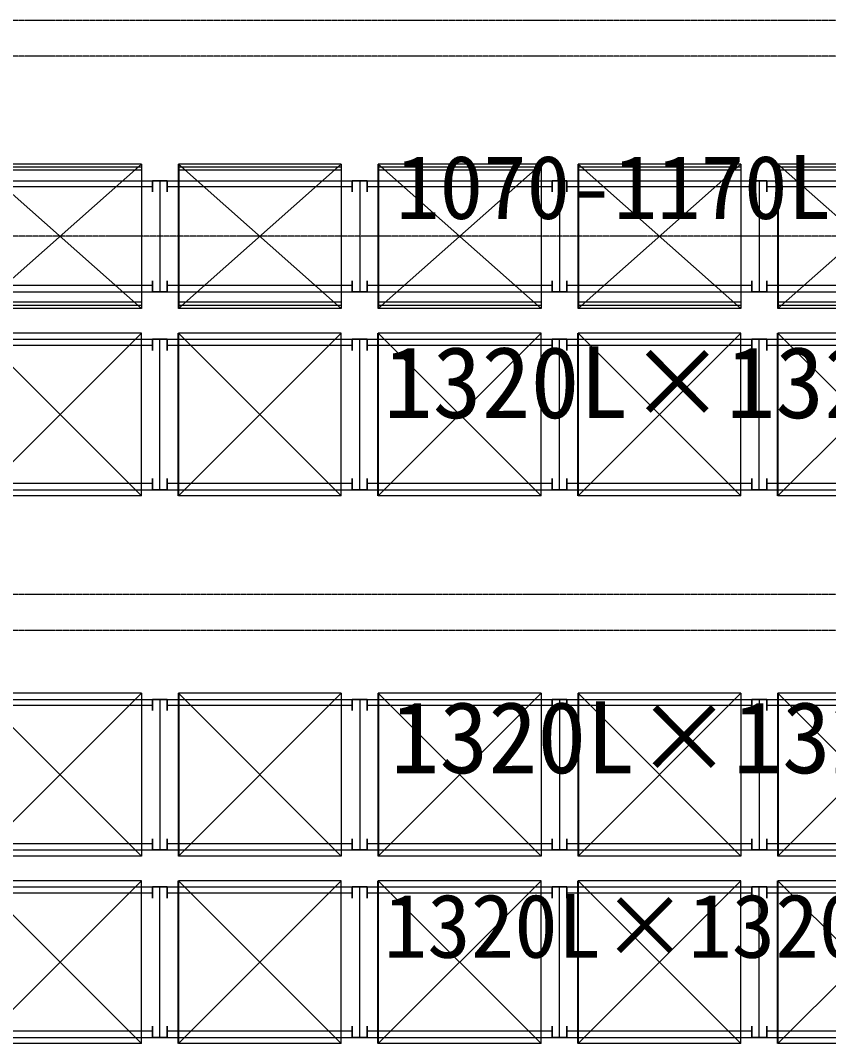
# Model space of a CAD drawing. Header units: millimetres. Extents: x -67280 to 67280, y -47520 to 47520.
# Drawn here: x -22358 to -15807, y -22037 to -13742 of the extents above; entities that cross this region are included whole.
import ezdxf

# ---------------------------------------------------------------- set-up
doc = ezdxf.new("R2010")
doc.units = ezdxf.units.MM
doc.linetypes.add('点画线', pattern=[18, 12, -2, 2, -2])
for name, color, linetype, lineweight in [('ACADloading', 57, 'Continuous', 18), ('ACADRackFrame', 5, 'Continuous', 18), ('ACAD细实线层', 3, 'Continuous', 18), ('中心线层', 1, '点画线', 18), ('尺寸线层', 4, 'Continuous', 18)]:
    doc.layers.add(name, color=color, linetype=linetype, lineweight=lineweight)

# ---------------------------------------------------------------- blocks, each defined once
blk = doc.blocks.new('*X201')
at = {"layer": 'ACADloading', "color": 3, "linetype": 'Continuous', "lineweight": 18}
for p, q in [((1530, 1320), (210, 1320.1)), ((210, 1320.1), (1530, 0)), ((210, 0), (210, 1320)), ((210, 0), (210, 1320)), ((210, 0), (210, 1320)), ((210, 0), (210, 1320)), ((210, 1320), (210, 0)), ((210, 1320), (210, 0)), ((210, 1320), (210, 0)), ((1530, 1320), (210, 0)), ((210, 820), (210, 1280)), ((210, 820), (210, 1280)), ((1490, 1320), (250, 1320)), ((1530, 0), (1530, 1320)), ((1530, 0), (210, 0))]:
    blk.add_line(p, q, dxfattribs=at)
at = {"layer": 'ACADloading', "color": 3, "linetype": 'Continuous', "lineweight": 25}
blk.add_line((210, 0), (210, 1320), dxfattribs=at)
at = {"layer": 'ACADloading', "linetype": 'Continuous', "lineweight": 18}
for p, q in [((1490, 1320), (250, 1320)), ((1490, 1320), (250, 1320)), ((1530, 0), (250, 0)), ((1530, 0), (250, 0)), ((1530, 0), (250, 0))]:
    blk.add_line(p, q, dxfattribs=at)
at = {"layer": 'ACADloading', "color": 5, "linetype": 'Continuous', "lineweight": 18}
blk.add_line((1530, 0), (1530, 1320), dxfattribs=at)
blk.add_line((1530, 0), (1530, 1320), dxfattribs=at)
blk.add_line((1530, 0), (1530, 1320), dxfattribs=at)
blk.add_line((1530, 0), (1530, 1320), dxfattribs=at)
blk.add_line((1530, 0), (1530, 1320), dxfattribs=at)
blk.add_line((1530, 0), (1530, 1320), dxfattribs=at)
at = {"layer": 'ACADRackFrame', "linetype": 'Continuous', "lineweight": 18}
for p, q in [((120, 1270), (1620, 1270)), ((1620, 1220), (120, 1220)), ((1620, 100), (120, 100)), ((120, 50), (1620, 50))]:
    blk.add_line(p, q, dxfattribs=at)
for points in [[(120, 1180), (120, 1270), (0, 1270), (0, 1180)], [(60, 50), (60, 1270)], [(1620, 1180), (1620, 1270), (1740, 1270), (1740, 1180)], [(1680, 50), (1680, 1270)], [(120, 140), (120, 50), (0, 50), (0, 140)], [(1620, 140), (1620, 50), (1740, 50), (1740, 140)]]:
    blk.add_lwpolyline(points, dxfattribs=at)
blk = doc.blocks.new('*X202')
at = {"layer": 'ACADloading', "color": 3, "linetype": 'Continuous', "lineweight": 18}
for p, q in [((1530, 1320), (210, 1320.1)), ((210, 1320.1), (1530, 0)), ((210, 0), (210, 1320)), ((210, 0), (210, 1320)), ((210, 0), (210, 1320)), ((210, 0), (210, 1320)), ((210, 1320), (210, 0)), ((210, 1320), (210, 0)), ((210, 1320), (210, 0)), ((1530, 1320), (210, 0)), ((210, 820), (210, 1280)), ((210, 820), (210, 1280)), ((1490, 1320), (250, 1320)), ((1530, 0), (1530, 1320)), ((1530, 0), (210, 0))]:
    blk.add_line(p, q, dxfattribs=at)
at = {"layer": 'ACADloading', "color": 3, "linetype": 'Continuous', "lineweight": 25}
blk.add_line((210, 0), (210, 1320), dxfattribs=at)
at = {"layer": 'ACADloading', "linetype": 'Continuous', "lineweight": 18}
for p, q in [((1490, 1320), (250, 1320)), ((1490, 1320), (250, 1320)), ((1530, 0), (250, 0)), ((1530, 0), (250, 0)), ((1530, 0), (250, 0))]:
    blk.add_line(p, q, dxfattribs=at)
at = {"layer": 'ACADloading', "color": 5, "linetype": 'Continuous', "lineweight": 18}
blk.add_line((1530, 0), (1530, 1320), dxfattribs=at)
blk.add_line((1530, 0), (1530, 1320), dxfattribs=at)
blk.add_line((1530, 0), (1530, 1320), dxfattribs=at)
blk.add_line((1530, 0), (1530, 1320), dxfattribs=at)
blk.add_line((1530, 0), (1530, 1320), dxfattribs=at)
blk.add_line((1530, 0), (1530, 1320), dxfattribs=at)
at = {"layer": 'ACADRackFrame', "linetype": 'Continuous', "lineweight": 18}
for p, q in [((120, 1270), (1620, 1270)), ((1620, 1220), (120, 1220)), ((1620, 100), (120, 100)), ((120, 50), (1620, 50))]:
    blk.add_line(p, q, dxfattribs=at)
for points in [[(120, 1180), (120, 1270), (0, 1270), (0, 1180)], [(60, 50), (60, 1270)], [(1620, 1180), (1620, 1270), (1740, 1270), (1740, 1180)], [(1680, 50), (1680, 1270)], [(120, 140), (120, 50), (0, 50), (0, 140)], [(1620, 140), (1620, 50), (1740, 50), (1740, 140)]]:
    blk.add_lwpolyline(points, dxfattribs=at)
blk = doc.blocks.new('*X203')
at = {"layer": 'ACADloading', "color": 3, "linetype": 'Continuous', "lineweight": 18}
for p, q in [((1530, 1320), (210, 1320.1)), ((210, 1320.1), (1530, 0)), ((210, 0), (210, 1320)), ((210, 0), (210, 1320)), ((210, 0), (210, 1320)), ((210, 0), (210, 1320)), ((210, 1320), (210, 0)), ((210, 1320), (210, 0)), ((210, 1320), (210, 0)), ((1530, 1320), (210, 0)), ((210, 820), (210, 1280)), ((210, 820), (210, 1280)), ((1490, 1320), (250, 1320)), ((1530, 0), (1530, 1320)), ((1530, 0), (210, 0))]:
    blk.add_line(p, q, dxfattribs=at)
at = {"layer": 'ACADloading', "color": 3, "linetype": 'Continuous', "lineweight": 25}
blk.add_line((210, 0), (210, 1320), dxfattribs=at)
at = {"layer": 'ACADloading', "linetype": 'Continuous', "lineweight": 18}
for p, q in [((1490, 1320), (250, 1320)), ((1490, 1320), (250, 1320)), ((1530, 0), (250, 0)), ((1530, 0), (250, 0)), ((1530, 0), (250, 0))]:
    blk.add_line(p, q, dxfattribs=at)
at = {"layer": 'ACADloading', "color": 5, "linetype": 'Continuous', "lineweight": 18}
blk.add_line((1530, 0), (1530, 1320), dxfattribs=at)
blk.add_line((1530, 0), (1530, 1320), dxfattribs=at)
blk.add_line((1530, 0), (1530, 1320), dxfattribs=at)
blk.add_line((1530, 0), (1530, 1320), dxfattribs=at)
blk.add_line((1530, 0), (1530, 1320), dxfattribs=at)
blk.add_line((1530, 0), (1530, 1320), dxfattribs=at)
at = {"layer": 'ACADRackFrame', "linetype": 'Continuous', "lineweight": 18}
for p, q in [((120, 1270), (1620, 1270)), ((1620, 1220), (120, 1220)), ((1620, 100), (120, 100)), ((120, 50), (1620, 50))]:
    blk.add_line(p, q, dxfattribs=at)
for points in [[(120, 1180), (120, 1270), (0, 1270), (0, 1180)], [(60, 50), (60, 1270)], [(1620, 1180), (1620, 1270), (1740, 1270), (1740, 1180)], [(1680, 50), (1680, 1270)], [(120, 140), (120, 50), (0, 50), (0, 140)], [(1620, 140), (1620, 50), (1740, 50), (1740, 140)]]:
    blk.add_lwpolyline(points, dxfattribs=at)
blk = doc.blocks.new('*X204')
at = {"layer": 'ACADloading', "color": 3, "linetype": 'Continuous', "lineweight": 18}
for p, q in [((1530, 1320), (210, 1320.1)), ((210, 1320.1), (1530, 0)), ((210, 0), (210, 1320)), ((210, 0), (210, 1320)), ((210, 0), (210, 1320)), ((210, 0), (210, 1320)), ((210, 1320), (210, 0)), ((210, 1320), (210, 0)), ((210, 1320), (210, 0)), ((1530, 1320), (210, 0)), ((210, 820), (210, 1280)), ((210, 820), (210, 1280)), ((1490, 1320), (250, 1320)), ((1530, 0), (1530, 1320)), ((1530, 0), (210, 0))]:
    blk.add_line(p, q, dxfattribs=at)
at = {"layer": 'ACADloading', "color": 3, "linetype": 'Continuous', "lineweight": 25}
blk.add_line((210, 0), (210, 1320), dxfattribs=at)
at = {"layer": 'ACADloading', "linetype": 'Continuous', "lineweight": 18}
for p, q in [((1490, 1320), (250, 1320)), ((1490, 1320), (250, 1320)), ((1530, 0), (250, 0)), ((1530, 0), (250, 0)), ((1530, 0), (250, 0))]:
    blk.add_line(p, q, dxfattribs=at)
at = {"layer": 'ACADloading', "color": 5, "linetype": 'Continuous', "lineweight": 18}
blk.add_line((1530, 0), (1530, 1320), dxfattribs=at)
blk.add_line((1530, 0), (1530, 1320), dxfattribs=at)
blk.add_line((1530, 0), (1530, 1320), dxfattribs=at)
blk.add_line((1530, 0), (1530, 1320), dxfattribs=at)
blk.add_line((1530, 0), (1530, 1320), dxfattribs=at)
blk.add_line((1530, 0), (1530, 1320), dxfattribs=at)
at = {"layer": 'ACADRackFrame', "linetype": 'Continuous', "lineweight": 18}
for p, q in [((120, 1270), (1620, 1270)), ((1620, 1220), (120, 1220)), ((1620, 100), (120, 100)), ((120, 50), (1620, 50))]:
    blk.add_line(p, q, dxfattribs=at)
for points in [[(120, 1180), (120, 1270), (0, 1270), (0, 1180)], [(60, 50), (60, 1270)], [(1620, 1180), (1620, 1270), (1740, 1270), (1740, 1180)], [(1680, 50), (1680, 1270)], [(120, 140), (120, 50), (0, 50), (0, 140)], [(1620, 140), (1620, 50), (1740, 50), (1740, 140)]]:
    blk.add_lwpolyline(points, dxfattribs=at)
blk = doc.blocks.new('*X205')
at = {"layer": 'ACADloading', "color": 3, "linetype": 'Continuous', "lineweight": 18}
for p, q in [((1530, 1320), (210, 1320.1)), ((210, 1320.1), (1530, 0)), ((210, 0), (210, 1320)), ((210, 0), (210, 1320)), ((210, 0), (210, 1320)), ((210, 0), (210, 1320)), ((210, 1320), (210, 0)), ((210, 1320), (210, 0)), ((210, 1320), (210, 0)), ((1530, 1320), (210, 0)), ((210, 820), (210, 1280)), ((210, 820), (210, 1280)), ((1490, 1320), (250, 1320)), ((1530, 0), (1530, 1320)), ((1530, 0), (210, 0))]:
    blk.add_line(p, q, dxfattribs=at)
at = {"layer": 'ACADloading', "color": 3, "linetype": 'Continuous', "lineweight": 25}
blk.add_line((210, 0), (210, 1320), dxfattribs=at)
at = {"layer": 'ACADloading', "linetype": 'Continuous', "lineweight": 18}
for p, q in [((1490, 1320), (250, 1320)), ((1490, 1320), (250, 1320)), ((1530, 0), (250, 0)), ((1530, 0), (250, 0)), ((1530, 0), (250, 0))]:
    blk.add_line(p, q, dxfattribs=at)
at = {"layer": 'ACADloading', "color": 5, "linetype": 'Continuous', "lineweight": 18}
blk.add_line((1530, 0), (1530, 1320), dxfattribs=at)
blk.add_line((1530, 0), (1530, 1320), dxfattribs=at)
blk.add_line((1530, 0), (1530, 1320), dxfattribs=at)
blk.add_line((1530, 0), (1530, 1320), dxfattribs=at)
blk.add_line((1530, 0), (1530, 1320), dxfattribs=at)
blk.add_line((1530, 0), (1530, 1320), dxfattribs=at)
at = {"layer": 'ACADRackFrame', "linetype": 'Continuous', "lineweight": 18}
for p, q in [((120, 1270), (1620, 1270)), ((1620, 1220), (120, 1220)), ((1620, 100), (120, 100)), ((120, 50), (1620, 50))]:
    blk.add_line(p, q, dxfattribs=at)
for points in [[(120, 1180), (120, 1270), (0, 1270), (0, 1180)], [(60, 50), (60, 1270)], [(1620, 1180), (1620, 1270), (1740, 1270), (1740, 1180)], [(1680, 50), (1680, 1270)], [(120, 140), (120, 50), (0, 50), (0, 140)], [(1620, 140), (1620, 50), (1740, 50), (1740, 140)]]:
    blk.add_lwpolyline(points, dxfattribs=at)
blk = doc.blocks.new('*X238')
at = {"layer": 'ACADloading', "color": 3, "linetype": 'Continuous', "lineweight": 18}
for p, q in [((1530, 1320), (210, 1320.1)), ((210, 1320.1), (1530, 0)), ((210, 0), (210, 1320)), ((210, 0), (210, 1320)), ((210, 0), (210, 1320)), ((210, 0), (210, 1320)), ((210, 1320), (210, 0)), ((210, 1320), (210, 0)), ((210, 1320), (210, 0)), ((1530, 1320), (210, 0)), ((210, 820), (210, 1280)), ((210, 820), (210, 1280)), ((1490, 1320), (250, 1320)), ((1530, 0), (1530, 1320)), ((1530, 0), (210, 0))]:
    blk.add_line(p, q, dxfattribs=at)
at = {"layer": 'ACADloading', "color": 3, "linetype": 'Continuous', "lineweight": 25}
blk.add_line((210, 0), (210, 1320), dxfattribs=at)
at = {"layer": 'ACADloading', "linetype": 'Continuous', "lineweight": 18}
for p, q in [((1490, 1320), (250, 1320)), ((1490, 1320), (250, 1320)), ((1530, 0), (250, 0)), ((1530, 0), (250, 0)), ((1530, 0), (250, 0))]:
    blk.add_line(p, q, dxfattribs=at)
at = {"layer": 'ACADloading', "color": 5, "linetype": 'Continuous', "lineweight": 18}
blk.add_line((1530, 0), (1530, 1320), dxfattribs=at)
blk.add_line((1530, 0), (1530, 1320), dxfattribs=at)
blk.add_line((1530, 0), (1530, 1320), dxfattribs=at)
blk.add_line((1530, 0), (1530, 1320), dxfattribs=at)
blk.add_line((1530, 0), (1530, 1320), dxfattribs=at)
blk.add_line((1530, 0), (1530, 1320), dxfattribs=at)
at = {"layer": 'ACADRackFrame', "linetype": 'Continuous', "lineweight": 18}
for p, q in [((120, 1270), (1620, 1270)), ((1620, 1220), (120, 1220)), ((1620, 100), (120, 100)), ((120, 50), (1620, 50))]:
    blk.add_line(p, q, dxfattribs=at)
for points in [[(120, 1180), (120, 1270), (0, 1270), (0, 1180)], [(60, 50), (60, 1270)], [(1620, 1180), (1620, 1270), (1740, 1270), (1740, 1180)], [(1680, 50), (1680, 1270)], [(120, 140), (120, 50), (0, 50), (0, 140)], [(1620, 140), (1620, 50), (1740, 50), (1740, 140)]]:
    blk.add_lwpolyline(points, dxfattribs=at)
blk = doc.blocks.new('*X239')
at = {"layer": 'ACADloading', "color": 3, "linetype": 'Continuous', "lineweight": 18}
for p, q in [((1530, 1320), (210, 1320.1)), ((210, 1320.1), (1530, 0)), ((210, 0), (210, 1320)), ((210, 0), (210, 1320)), ((210, 0), (210, 1320)), ((210, 0), (210, 1320)), ((210, 1320), (210, 0)), ((210, 1320), (210, 0)), ((210, 1320), (210, 0)), ((1530, 1320), (210, 0)), ((210, 820), (210, 1280)), ((210, 820), (210, 1280)), ((1490, 1320), (250, 1320)), ((1530, 0), (1530, 1320)), ((1530, 0), (210, 0))]:
    blk.add_line(p, q, dxfattribs=at)
at = {"layer": 'ACADloading', "color": 3, "linetype": 'Continuous', "lineweight": 25}
blk.add_line((210, 0), (210, 1320), dxfattribs=at)
at = {"layer": 'ACADloading', "linetype": 'Continuous', "lineweight": 18}
for p, q in [((1490, 1320), (250, 1320)), ((1490, 1320), (250, 1320)), ((1530, 0), (250, 0)), ((1530, 0), (250, 0)), ((1530, 0), (250, 0))]:
    blk.add_line(p, q, dxfattribs=at)
at = {"layer": 'ACADloading', "color": 5, "linetype": 'Continuous', "lineweight": 18}
blk.add_line((1530, 0), (1530, 1320), dxfattribs=at)
blk.add_line((1530, 0), (1530, 1320), dxfattribs=at)
blk.add_line((1530, 0), (1530, 1320), dxfattribs=at)
blk.add_line((1530, 0), (1530, 1320), dxfattribs=at)
blk.add_line((1530, 0), (1530, 1320), dxfattribs=at)
blk.add_line((1530, 0), (1530, 1320), dxfattribs=at)
at = {"layer": 'ACADRackFrame', "linetype": 'Continuous', "lineweight": 18}
for p, q in [((120, 1270), (1620, 1270)), ((1620, 1220), (120, 1220)), ((1620, 100), (120, 100)), ((120, 50), (1620, 50))]:
    blk.add_line(p, q, dxfattribs=at)
for points in [[(120, 1180), (120, 1270), (0, 1270), (0, 1180)], [(60, 50), (60, 1270)], [(1620, 1180), (1620, 1270), (1740, 1270), (1740, 1180)], [(1680, 50), (1680, 1270)], [(120, 140), (120, 50), (0, 50), (0, 140)], [(1620, 140), (1620, 50), (1740, 50), (1740, 140)]]:
    blk.add_lwpolyline(points, dxfattribs=at)
blk = doc.blocks.new('*X240')
at = {"layer": 'ACADloading', "color": 3, "linetype": 'Continuous', "lineweight": 18}
for p, q in [((1530, 1320), (210, 1320.1)), ((210, 1320.1), (1530, 0)), ((210, 0), (210, 1320)), ((210, 0), (210, 1320)), ((210, 0), (210, 1320)), ((210, 0), (210, 1320)), ((210, 1320), (210, 0)), ((210, 1320), (210, 0)), ((210, 1320), (210, 0)), ((1530, 1320), (210, 0)), ((210, 820), (210, 1280)), ((210, 820), (210, 1280)), ((1490, 1320), (250, 1320)), ((1530, 0), (1530, 1320)), ((1530, 0), (210, 0))]:
    blk.add_line(p, q, dxfattribs=at)
at = {"layer": 'ACADloading', "color": 3, "linetype": 'Continuous', "lineweight": 25}
blk.add_line((210, 0), (210, 1320), dxfattribs=at)
at = {"layer": 'ACADloading', "linetype": 'Continuous', "lineweight": 18}
for p, q in [((1490, 1320), (250, 1320)), ((1490, 1320), (250, 1320)), ((1530, 0), (250, 0)), ((1530, 0), (250, 0)), ((1530, 0), (250, 0))]:
    blk.add_line(p, q, dxfattribs=at)
at = {"layer": 'ACADloading', "color": 5, "linetype": 'Continuous', "lineweight": 18}
blk.add_line((1530, 0), (1530, 1320), dxfattribs=at)
blk.add_line((1530, 0), (1530, 1320), dxfattribs=at)
blk.add_line((1530, 0), (1530, 1320), dxfattribs=at)
blk.add_line((1530, 0), (1530, 1320), dxfattribs=at)
blk.add_line((1530, 0), (1530, 1320), dxfattribs=at)
blk.add_line((1530, 0), (1530, 1320), dxfattribs=at)
at = {"layer": 'ACADRackFrame', "linetype": 'Continuous', "lineweight": 18}
for p, q in [((120, 1270), (1620, 1270)), ((1620, 1220), (120, 1220)), ((1620, 100), (120, 100)), ((120, 50), (1620, 50))]:
    blk.add_line(p, q, dxfattribs=at)
for points in [[(120, 1180), (120, 1270), (0, 1270), (0, 1180)], [(60, 50), (60, 1270)], [(1620, 1180), (1620, 1270), (1740, 1270), (1740, 1180)], [(1680, 50), (1680, 1270)], [(120, 140), (120, 50), (0, 50), (0, 140)], [(1620, 140), (1620, 50), (1740, 50), (1740, 140)]]:
    blk.add_lwpolyline(points, dxfattribs=at)
blk = doc.blocks.new('*X241')
at = {"layer": 'ACADloading', "color": 3, "linetype": 'Continuous', "lineweight": 18}
for p, q in [((1530, 1320), (210, 1320.1)), ((210, 1320.1), (1530, 0)), ((210, 0), (210, 1320)), ((210, 0), (210, 1320)), ((210, 0), (210, 1320)), ((210, 0), (210, 1320)), ((210, 1320), (210, 0)), ((210, 1320), (210, 0)), ((210, 1320), (210, 0)), ((1530, 1320), (210, 0)), ((210, 820), (210, 1280)), ((210, 820), (210, 1280)), ((1490, 1320), (250, 1320)), ((1530, 0), (1530, 1320)), ((1530, 0), (210, 0))]:
    blk.add_line(p, q, dxfattribs=at)
at = {"layer": 'ACADloading', "color": 3, "linetype": 'Continuous', "lineweight": 25}
blk.add_line((210, 0), (210, 1320), dxfattribs=at)
at = {"layer": 'ACADloading', "linetype": 'Continuous', "lineweight": 18}
for p, q in [((1490, 1320), (250, 1320)), ((1490, 1320), (250, 1320)), ((1530, 0), (250, 0)), ((1530, 0), (250, 0)), ((1530, 0), (250, 0))]:
    blk.add_line(p, q, dxfattribs=at)
at = {"layer": 'ACADloading', "color": 5, "linetype": 'Continuous', "lineweight": 18}
blk.add_line((1530, 0), (1530, 1320), dxfattribs=at)
blk.add_line((1530, 0), (1530, 1320), dxfattribs=at)
blk.add_line((1530, 0), (1530, 1320), dxfattribs=at)
blk.add_line((1530, 0), (1530, 1320), dxfattribs=at)
blk.add_line((1530, 0), (1530, 1320), dxfattribs=at)
blk.add_line((1530, 0), (1530, 1320), dxfattribs=at)
at = {"layer": 'ACADRackFrame', "linetype": 'Continuous', "lineweight": 18}
for p, q in [((120, 1270), (1620, 1270)), ((1620, 1220), (120, 1220)), ((1620, 100), (120, 100)), ((120, 50), (1620, 50))]:
    blk.add_line(p, q, dxfattribs=at)
for points in [[(120, 1180), (120, 1270), (0, 1270), (0, 1180)], [(60, 50), (60, 1270)], [(1620, 1180), (1620, 1270), (1740, 1270), (1740, 1180)], [(1680, 50), (1680, 1270)], [(120, 140), (120, 50), (0, 50), (0, 140)], [(1620, 140), (1620, 50), (1740, 50), (1740, 140)]]:
    blk.add_lwpolyline(points, dxfattribs=at)
blk = doc.blocks.new('*X242')
at = {"layer": 'ACADloading', "color": 3, "linetype": 'Continuous', "lineweight": 18}
for p, q in [((1530, 1320), (210, 1320.1)), ((210, 1320.1), (1530, 0)), ((210, 0), (210, 1320)), ((210, 0), (210, 1320)), ((210, 0), (210, 1320)), ((210, 0), (210, 1320)), ((210, 1320), (210, 0)), ((210, 1320), (210, 0)), ((210, 1320), (210, 0)), ((1530, 1320), (210, 0)), ((210, 820), (210, 1280)), ((210, 820), (210, 1280)), ((1490, 1320), (250, 1320)), ((1530, 0), (1530, 1320)), ((1530, 0), (210, 0))]:
    blk.add_line(p, q, dxfattribs=at)
at = {"layer": 'ACADloading', "color": 3, "linetype": 'Continuous', "lineweight": 25}
blk.add_line((210, 0), (210, 1320), dxfattribs=at)
at = {"layer": 'ACADloading', "linetype": 'Continuous', "lineweight": 18}
for p, q in [((1490, 1320), (250, 1320)), ((1490, 1320), (250, 1320)), ((1530, 0), (250, 0)), ((1530, 0), (250, 0)), ((1530, 0), (250, 0))]:
    blk.add_line(p, q, dxfattribs=at)
at = {"layer": 'ACADloading', "color": 5, "linetype": 'Continuous', "lineweight": 18}
blk.add_line((1530, 0), (1530, 1320), dxfattribs=at)
blk.add_line((1530, 0), (1530, 1320), dxfattribs=at)
blk.add_line((1530, 0), (1530, 1320), dxfattribs=at)
blk.add_line((1530, 0), (1530, 1320), dxfattribs=at)
blk.add_line((1530, 0), (1530, 1320), dxfattribs=at)
blk.add_line((1530, 0), (1530, 1320), dxfattribs=at)
at = {"layer": 'ACADRackFrame', "linetype": 'Continuous', "lineweight": 18}
for p, q in [((120, 1270), (1620, 1270)), ((1620, 1220), (120, 1220)), ((1620, 100), (120, 100)), ((120, 50), (1620, 50))]:
    blk.add_line(p, q, dxfattribs=at)
for points in [[(120, 1180), (120, 1270), (0, 1270), (0, 1180)], [(60, 50), (60, 1270)], [(1620, 1180), (1620, 1270), (1740, 1270), (1740, 1180)], [(1680, 50), (1680, 1270)], [(120, 140), (120, 50), (0, 50), (0, 140)], [(1620, 140), (1620, 50), (1740, 50), (1740, 140)]]:
    blk.add_lwpolyline(points, dxfattribs=at)
blk = doc.blocks.new('*X274')
at = {"layer": 'ACADloading', "color": 3, "linetype": 'Continuous', "lineweight": 18}
for p, q in [((1530, 0), (210, 0)), ((210, 0), (210, -1320)), ((210, 0), (210, -1320)), ((210, 0), (210, -1320)), ((210, 0), (210, -1320)), ((210, -1320), (210, 0)), ((210, -1320), (210, 0)), ((210, -1320), (210, 0)), ((210, -1320.1), (1530, 0)), ((1530, -1320), (210, 0)), ((1530, 0), (1530, -1320)), ((210, -820), (210, -1280)), ((210, -820), (210, -1280)), ((1530, -1320), (210, -1320.1)), ((1490, -1320), (250, -1320))]:
    blk.add_line(p, q, dxfattribs=at)
at = {"layer": 'ACADloading', "color": 3, "linetype": 'Continuous', "lineweight": 25}
blk.add_line((210, 0), (210, -1320), dxfattribs=at)
at = {"layer": 'ACADloading', "linetype": 'Continuous', "lineweight": 18}
for p, q in [((1530, 0), (250, 0)), ((1530, 0), (250, 0)), ((1530, 0), (250, 0)), ((1490, -1320), (250, -1320)), ((1490, -1320), (250, -1320))]:
    blk.add_line(p, q, dxfattribs=at)
at = {"layer": 'ACADloading', "color": 5, "linetype": 'Continuous', "lineweight": 18}
blk.add_line((1530, 0), (1530, -1320), dxfattribs=at)
blk.add_line((1530, 0), (1530, -1320), dxfattribs=at)
blk.add_line((1530, 0), (1530, -1320), dxfattribs=at)
blk.add_line((1530, 0), (1530, -1320), dxfattribs=at)
blk.add_line((1530, 0), (1530, -1320), dxfattribs=at)
blk.add_line((1530, 0), (1530, -1320), dxfattribs=at)
at = {"layer": 'ACADRackFrame', "linetype": 'Continuous', "lineweight": 18}
for p, q in [((120, -50), (1620, -50)), ((1620, -100), (120, -100)), ((1620, -1220), (120, -1220)), ((120, -1270), (1620, -1270))]:
    blk.add_line(p, q, dxfattribs=at)
for points in [[(120, -140), (120, -50), (0, -50), (0, -140)], [(60, -50), (60, -1270)], [(1620, -140), (1620, -50), (1740, -50), (1740, -140)], [(1680, -50), (1680, -1270)], [(120, -1180), (120, -1270), (0, -1270), (0, -1180)], [(1620, -1180), (1620, -1270), (1740, -1270), (1740, -1180)]]:
    blk.add_lwpolyline(points, dxfattribs=at)
blk = doc.blocks.new('*X275')
at = {"layer": 'ACADloading', "color": 3, "linetype": 'Continuous', "lineweight": 18}
for p, q in [((1530, 0), (210, 0)), ((210, 0), (210, -1320)), ((210, 0), (210, -1320)), ((210, 0), (210, -1320)), ((210, 0), (210, -1320)), ((210, -1320), (210, 0)), ((210, -1320), (210, 0)), ((210, -1320), (210, 0)), ((210, -1320.1), (1530, 0)), ((1530, -1320), (210, 0)), ((1530, 0), (1530, -1320)), ((210, -820), (210, -1280)), ((210, -820), (210, -1280)), ((1530, -1320), (210, -1320.1)), ((1490, -1320), (250, -1320))]:
    blk.add_line(p, q, dxfattribs=at)
at = {"layer": 'ACADloading', "color": 3, "linetype": 'Continuous', "lineweight": 25}
blk.add_line((210, 0), (210, -1320), dxfattribs=at)
at = {"layer": 'ACADloading', "linetype": 'Continuous', "lineweight": 18}
for p, q in [((1530, 0), (250, 0)), ((1530, 0), (250, 0)), ((1530, 0), (250, 0)), ((1490, -1320), (250, -1320)), ((1490, -1320), (250, -1320))]:
    blk.add_line(p, q, dxfattribs=at)
at = {"layer": 'ACADloading', "color": 5, "linetype": 'Continuous', "lineweight": 18}
blk.add_line((1530, 0), (1530, -1320), dxfattribs=at)
blk.add_line((1530, 0), (1530, -1320), dxfattribs=at)
blk.add_line((1530, 0), (1530, -1320), dxfattribs=at)
blk.add_line((1530, 0), (1530, -1320), dxfattribs=at)
blk.add_line((1530, 0), (1530, -1320), dxfattribs=at)
blk.add_line((1530, 0), (1530, -1320), dxfattribs=at)
at = {"layer": 'ACADRackFrame', "linetype": 'Continuous', "lineweight": 18}
for p, q in [((120, -50), (1620, -50)), ((1620, -100), (120, -100)), ((1620, -1220), (120, -1220)), ((120, -1270), (1620, -1270))]:
    blk.add_line(p, q, dxfattribs=at)
for points in [[(120, -140), (120, -50), (0, -50), (0, -140)], [(60, -50), (60, -1270)], [(1620, -140), (1620, -50), (1740, -50), (1740, -140)], [(1680, -50), (1680, -1270)], [(120, -1180), (120, -1270), (0, -1270), (0, -1180)], [(1620, -1180), (1620, -1270), (1740, -1270), (1740, -1180)]]:
    blk.add_lwpolyline(points, dxfattribs=at)
blk = doc.blocks.new('*X276')
at = {"layer": 'ACADloading', "color": 3, "linetype": 'Continuous', "lineweight": 18}
for p, q in [((1530, 0), (210, 0)), ((210, 0), (210, -1320)), ((210, 0), (210, -1320)), ((210, 0), (210, -1320)), ((210, 0), (210, -1320)), ((210, -1320), (210, 0)), ((210, -1320), (210, 0)), ((210, -1320), (210, 0)), ((210, -1320.1), (1530, 0)), ((1530, -1320), (210, 0)), ((1530, 0), (1530, -1320)), ((210, -820), (210, -1280)), ((210, -820), (210, -1280)), ((1530, -1320), (210, -1320.1)), ((1490, -1320), (250, -1320))]:
    blk.add_line(p, q, dxfattribs=at)
at = {"layer": 'ACADloading', "color": 3, "linetype": 'Continuous', "lineweight": 25}
blk.add_line((210, 0), (210, -1320), dxfattribs=at)
at = {"layer": 'ACADloading', "linetype": 'Continuous', "lineweight": 18}
for p, q in [((1530, 0), (250, 0)), ((1530, 0), (250, 0)), ((1530, 0), (250, 0)), ((1490, -1320), (250, -1320)), ((1490, -1320), (250, -1320))]:
    blk.add_line(p, q, dxfattribs=at)
at = {"layer": 'ACADloading', "color": 5, "linetype": 'Continuous', "lineweight": 18}
blk.add_line((1530, 0), (1530, -1320), dxfattribs=at)
blk.add_line((1530, 0), (1530, -1320), dxfattribs=at)
blk.add_line((1530, 0), (1530, -1320), dxfattribs=at)
blk.add_line((1530, 0), (1530, -1320), dxfattribs=at)
blk.add_line((1530, 0), (1530, -1320), dxfattribs=at)
blk.add_line((1530, 0), (1530, -1320), dxfattribs=at)
at = {"layer": 'ACADRackFrame', "linetype": 'Continuous', "lineweight": 18}
for p, q in [((120, -50), (1620, -50)), ((1620, -100), (120, -100)), ((1620, -1220), (120, -1220)), ((120, -1270), (1620, -1270))]:
    blk.add_line(p, q, dxfattribs=at)
for points in [[(120, -140), (120, -50), (0, -50), (0, -140)], [(60, -50), (60, -1270)], [(1620, -140), (1620, -50), (1740, -50), (1740, -140)], [(1680, -50), (1680, -1270)], [(120, -1180), (120, -1270), (0, -1270), (0, -1180)], [(1620, -1180), (1620, -1270), (1740, -1270), (1740, -1180)]]:
    blk.add_lwpolyline(points, dxfattribs=at)
blk = doc.blocks.new('*X277')
at = {"layer": 'ACADloading', "color": 3, "linetype": 'Continuous', "lineweight": 18}
for p, q in [((1530, 0), (210, 0)), ((210, 0), (210, -1320)), ((210, 0), (210, -1320)), ((210, 0), (210, -1320)), ((210, 0), (210, -1320)), ((210, -1320), (210, 0)), ((210, -1320), (210, 0)), ((210, -1320), (210, 0)), ((210, -1320.1), (1530, 0)), ((1530, -1320), (210, 0)), ((1530, 0), (1530, -1320)), ((210, -820), (210, -1280)), ((210, -820), (210, -1280)), ((1530, -1320), (210, -1320.1)), ((1490, -1320), (250, -1320))]:
    blk.add_line(p, q, dxfattribs=at)
at = {"layer": 'ACADloading', "color": 3, "linetype": 'Continuous', "lineweight": 25}
blk.add_line((210, 0), (210, -1320), dxfattribs=at)
at = {"layer": 'ACADloading', "linetype": 'Continuous', "lineweight": 18}
for p, q in [((1530, 0), (250, 0)), ((1530, 0), (250, 0)), ((1530, 0), (250, 0)), ((1490, -1320), (250, -1320)), ((1490, -1320), (250, -1320))]:
    blk.add_line(p, q, dxfattribs=at)
at = {"layer": 'ACADloading', "color": 5, "linetype": 'Continuous', "lineweight": 18}
blk.add_line((1530, 0), (1530, -1320), dxfattribs=at)
blk.add_line((1530, 0), (1530, -1320), dxfattribs=at)
blk.add_line((1530, 0), (1530, -1320), dxfattribs=at)
blk.add_line((1530, 0), (1530, -1320), dxfattribs=at)
blk.add_line((1530, 0), (1530, -1320), dxfattribs=at)
blk.add_line((1530, 0), (1530, -1320), dxfattribs=at)
at = {"layer": 'ACADRackFrame', "linetype": 'Continuous', "lineweight": 18}
for p, q in [((120, -50), (1620, -50)), ((1620, -100), (120, -100)), ((1620, -1220), (120, -1220)), ((120, -1270), (1620, -1270))]:
    blk.add_line(p, q, dxfattribs=at)
for points in [[(120, -140), (120, -50), (0, -50), (0, -140)], [(60, -50), (60, -1270)], [(1620, -140), (1620, -50), (1740, -50), (1740, -140)], [(1680, -50), (1680, -1270)], [(120, -1180), (120, -1270), (0, -1270), (0, -1180)], [(1620, -1180), (1620, -1270), (1740, -1270), (1740, -1180)]]:
    blk.add_lwpolyline(points, dxfattribs=at)
blk = doc.blocks.new('*X278')
at = {"layer": 'ACADloading', "color": 3, "linetype": 'Continuous', "lineweight": 18}
for p, q in [((1530, 0), (210, 0)), ((210, 0), (210, -1320)), ((210, 0), (210, -1320)), ((210, 0), (210, -1320)), ((210, 0), (210, -1320)), ((210, -1320), (210, 0)), ((210, -1320), (210, 0)), ((210, -1320), (210, 0)), ((210, -1320.1), (1530, 0)), ((1530, -1320), (210, 0)), ((1530, 0), (1530, -1320)), ((210, -820), (210, -1280)), ((210, -820), (210, -1280)), ((1530, -1320), (210, -1320.1)), ((1490, -1320), (250, -1320))]:
    blk.add_line(p, q, dxfattribs=at)
at = {"layer": 'ACADloading', "color": 3, "linetype": 'Continuous', "lineweight": 25}
blk.add_line((210, 0), (210, -1320), dxfattribs=at)
at = {"layer": 'ACADloading', "linetype": 'Continuous', "lineweight": 18}
for p, q in [((1530, 0), (250, 0)), ((1530, 0), (250, 0)), ((1530, 0), (250, 0)), ((1490, -1320), (250, -1320)), ((1490, -1320), (250, -1320))]:
    blk.add_line(p, q, dxfattribs=at)
at = {"layer": 'ACADloading', "color": 5, "linetype": 'Continuous', "lineweight": 18}
blk.add_line((1530, 0), (1530, -1320), dxfattribs=at)
blk.add_line((1530, 0), (1530, -1320), dxfattribs=at)
blk.add_line((1530, 0), (1530, -1320), dxfattribs=at)
blk.add_line((1530, 0), (1530, -1320), dxfattribs=at)
blk.add_line((1530, 0), (1530, -1320), dxfattribs=at)
blk.add_line((1530, 0), (1530, -1320), dxfattribs=at)
at = {"layer": 'ACADRackFrame', "linetype": 'Continuous', "lineweight": 18}
for p, q in [((120, -50), (1620, -50)), ((1620, -100), (120, -100)), ((1620, -1220), (120, -1220)), ((120, -1270), (1620, -1270))]:
    blk.add_line(p, q, dxfattribs=at)
for points in [[(120, -140), (120, -50), (0, -50), (0, -140)], [(60, -50), (60, -1270)], [(1620, -140), (1620, -50), (1740, -50), (1740, -140)], [(1680, -50), (1680, -1270)], [(120, -1180), (120, -1270), (0, -1270), (0, -1180)], [(1620, -1180), (1620, -1270), (1740, -1270), (1740, -1180)]]:
    blk.add_lwpolyline(points, dxfattribs=at)
blk = doc.blocks.new('*X218')
at = {"layer": 'ACAD细实线层', "linetype": 'Continuous', "lineweight": 18}
for name, p in [('*X242', (-9780, 865)), ('*X241', (-8160, 865)), ('*X240', (-6540, 865)), ('*X239', (-4920, 865)), ('*X238', (-3300, 865)), ('*X278', (-9780, -735)), ('*X277', (-8160, -735)), ('*X276', (-6540, -735)), ('*X275', (-4920, -735)), ('*X274', (-3300, -735))]:
    blk.add_blockref(name, p, dxfattribs=at)
at = {"layer": '尺寸线层', "char_height": 582.593, "width": 20116.087, "attachment_point": 1, "line_spacing_factor": 1.15057}
for insert in [(-6284.7, 2078.1), (-6230, -800.9)]:
    blk.add_mtext('\\T1.001;1320L×1320W×900H  ', dxfattribs=dict(at, insert=insert))
blk = doc.blocks.new('*X314')
at = {"layer": 'ACADloading', "color": 6, "linetype": 'Continuous', "lineweight": 18}
for p, q in [((1530, -75), (210, -75)), ((210, -75), (210, -1245)), ((210, -75), (210, -1245)), ((210, -75), (210, -1245)), ((210, -75), (210, -1245)), ((210, -1245), (210, -75)), ((210, -1245), (210, -75)), ((210, -1245), (210, -75)), ((210, -1245.1), (1530, -75)), ((1530, -1245), (210, -75)), ((1530, -75), (1530, -1245)), ((1530, -75), (1530, -1245)), ((1530, -75), (1530, -1245)), ((1530, -75), (1530, -1245)), ((1530, -75), (1530, -1245)), ((1530, -75), (1530, -1245)), ((1530, -75), (1530, -1245)), ((210, -820), (210, -1120)), ((210, -820), (210, -1120)), ((1530, -1245), (210, -1245.1)), ((1490, -1245), (250, -1245))]:
    blk.add_line(p, q, dxfattribs=at)
at = {"layer": 'ACADloading', "color": 6, "linetype": 'Continuous', "lineweight": 25}
blk.add_line((210, -75), (210, -1245), dxfattribs=at)
at = {"layer": 'ACADloading', "linetype": 'Continuous', "lineweight": 18}
for p, q in [((1530, -75), (250, -75)), ((1530, -75), (250, -75)), ((1530, -75), (250, -75)), ((1490, -1245), (250, -1245)), ((1490, -1245), (250, -1245))]:
    blk.add_line(p, q, dxfattribs=at)
at = {"layer": 'ACADRackFrame', "linetype": 'Continuous', "lineweight": 18}
for p, q in [((120, -210), (1620, -210)), ((1620, -260), (120, -260)), ((1620, -1060), (120, -1060)), ((120, -1110), (1620, -1110))]:
    blk.add_line(p, q, dxfattribs=at)
for points in [[(120, -300), (120, -210), (0, -210), (0, -300)], [(60, -210), (60, -1110)], [(1620, -300), (1620, -210), (1740, -210), (1740, -300)], [(1680, -210), (1680, -1110)], [(120, -1020), (120, -1110), (0, -1110), (0, -1020)], [(1620, -1020), (1620, -1110), (1740, -1110), (1740, -1020)]]:
    blk.add_lwpolyline(points, dxfattribs=at)
at = {"layer": '尺寸线层', "color": 216}
for p, q in [((1530, -100), (210, -100)), ((1530, -1220), (210, -1220))]:
    blk.add_line(p, q, dxfattribs=at)
at = {"layer": '尺寸线层', "color": 136}
for p, q in [((1530, -125), (210, -125)), ((1530, -1195), (210, -1195))]:
    blk.add_line(p, q, dxfattribs=at)
blk = doc.blocks.new('*X313')
at = {"layer": 'ACAD细实线层', "linetype": 'Continuous', "lineweight": 18}
blk.add_blockref('*X314', (-870, 660), dxfattribs=at)
blk = doc.blocks.new('*X316')
at = {"layer": 'ACADloading', "color": 6, "linetype": 'Continuous', "lineweight": 18}
for p, q in [((1530, -75), (210, -75)), ((210, -75), (210, -1245)), ((210, -75), (210, -1245)), ((210, -75), (210, -1245)), ((210, -75), (210, -1245)), ((210, -1245), (210, -75)), ((210, -1245), (210, -75)), ((210, -1245), (210, -75)), ((210, -1245.1), (1530, -75)), ((1530, -1245), (210, -75)), ((1530, -75), (1530, -1245)), ((1530, -75), (1530, -1245)), ((1530, -75), (1530, -1245)), ((1530, -75), (1530, -1245)), ((1530, -75), (1530, -1245)), ((1530, -75), (1530, -1245)), ((1530, -75), (1530, -1245)), ((210, -820), (210, -1120)), ((210, -820), (210, -1120)), ((1530, -1245), (210, -1245.1)), ((1490, -1245), (250, -1245))]:
    blk.add_line(p, q, dxfattribs=at)
at = {"layer": 'ACADloading', "color": 6, "linetype": 'Continuous', "lineweight": 25}
blk.add_line((210, -75), (210, -1245), dxfattribs=at)
at = {"layer": 'ACADloading', "linetype": 'Continuous', "lineweight": 18}
for p, q in [((1530, -75), (250, -75)), ((1530, -75), (250, -75)), ((1530, -75), (250, -75)), ((1490, -1245), (250, -1245)), ((1490, -1245), (250, -1245))]:
    blk.add_line(p, q, dxfattribs=at)
at = {"layer": 'ACADRackFrame', "linetype": 'Continuous', "lineweight": 18}
for p, q in [((120, -210), (1620, -210)), ((1620, -260), (120, -260)), ((1620, -1060), (120, -1060)), ((120, -1110), (1620, -1110))]:
    blk.add_line(p, q, dxfattribs=at)
for points in [[(120, -300), (120, -210), (0, -210), (0, -300)], [(60, -210), (60, -1110)], [(1620, -300), (1620, -210), (1740, -210), (1740, -300)], [(1680, -210), (1680, -1110)], [(120, -1020), (120, -1110), (0, -1110), (0, -1020)], [(1620, -1020), (1620, -1110), (1740, -1110), (1740, -1020)]]:
    blk.add_lwpolyline(points, dxfattribs=at)
at = {"layer": '尺寸线层', "color": 216}
for p, q in [((1530, -100), (210, -100)), ((1530, -1220), (210, -1220))]:
    blk.add_line(p, q, dxfattribs=at)
at = {"layer": '尺寸线层', "color": 136}
for p, q in [((1530, -125), (210, -125)), ((1530, -1195), (210, -1195))]:
    blk.add_line(p, q, dxfattribs=at)
blk = doc.blocks.new('*X315')
at = {"layer": 'ACAD细实线层', "linetype": 'Continuous', "lineweight": 18}
blk.add_blockref('*X316', (-870, 660), dxfattribs=at)
blk = doc.blocks.new('*X318')
at = {"layer": 'ACADloading', "color": 6, "linetype": 'Continuous', "lineweight": 18}
for p, q in [((1530, -75), (210, -75)), ((210, -75), (210, -1245)), ((210, -75), (210, -1245)), ((210, -75), (210, -1245)), ((210, -75), (210, -1245)), ((210, -1245), (210, -75)), ((210, -1245), (210, -75)), ((210, -1245), (210, -75)), ((210, -1245.1), (1530, -75)), ((1530, -1245), (210, -75)), ((1530, -75), (1530, -1245)), ((1530, -75), (1530, -1245)), ((1530, -75), (1530, -1245)), ((1530, -75), (1530, -1245)), ((1530, -75), (1530, -1245)), ((1530, -75), (1530, -1245)), ((1530, -75), (1530, -1245)), ((210, -820), (210, -1120)), ((210, -820), (210, -1120)), ((1530, -1245), (210, -1245.1)), ((1490, -1245), (250, -1245))]:
    blk.add_line(p, q, dxfattribs=at)
at = {"layer": 'ACADloading', "color": 6, "linetype": 'Continuous', "lineweight": 25}
blk.add_line((210, -75), (210, -1245), dxfattribs=at)
at = {"layer": 'ACADloading', "linetype": 'Continuous', "lineweight": 18}
for p, q in [((1530, -75), (250, -75)), ((1530, -75), (250, -75)), ((1530, -75), (250, -75)), ((1490, -1245), (250, -1245)), ((1490, -1245), (250, -1245))]:
    blk.add_line(p, q, dxfattribs=at)
at = {"layer": 'ACADRackFrame', "linetype": 'Continuous', "lineweight": 18}
for p, q in [((120, -210), (1620, -210)), ((1620, -260), (120, -260)), ((1620, -1060), (120, -1060)), ((120, -1110), (1620, -1110))]:
    blk.add_line(p, q, dxfattribs=at)
for points in [[(120, -300), (120, -210), (0, -210), (0, -300)], [(60, -210), (60, -1110)], [(1620, -300), (1620, -210), (1740, -210), (1740, -300)], [(1680, -210), (1680, -1110)], [(120, -1020), (120, -1110), (0, -1110), (0, -1020)], [(1620, -1020), (1620, -1110), (1740, -1110), (1740, -1020)]]:
    blk.add_lwpolyline(points, dxfattribs=at)
at = {"layer": '尺寸线层', "color": 216}
for p, q in [((1530, -100), (210, -100)), ((1530, -1220), (210, -1220))]:
    blk.add_line(p, q, dxfattribs=at)
at = {"layer": '尺寸线层', "color": 136}
for p, q in [((1530, -125), (210, -125)), ((1530, -1195), (210, -1195))]:
    blk.add_line(p, q, dxfattribs=at)
blk = doc.blocks.new('*X317')
at = {"layer": 'ACAD细实线层', "linetype": 'Continuous', "lineweight": 18}
blk.add_blockref('*X318', (-870, 660), dxfattribs=at)
blk = doc.blocks.new('*X320')
at = {"layer": 'ACADloading', "color": 6, "linetype": 'Continuous', "lineweight": 18}
for p, q in [((1530, -75), (210, -75)), ((210, -75), (210, -1245)), ((210, -75), (210, -1245)), ((210, -75), (210, -1245)), ((210, -75), (210, -1245)), ((210, -1245), (210, -75)), ((210, -1245), (210, -75)), ((210, -1245), (210, -75)), ((210, -1245.1), (1530, -75)), ((1530, -1245), (210, -75)), ((1530, -75), (1530, -1245)), ((1530, -75), (1530, -1245)), ((1530, -75), (1530, -1245)), ((1530, -75), (1530, -1245)), ((1530, -75), (1530, -1245)), ((1530, -75), (1530, -1245)), ((1530, -75), (1530, -1245)), ((210, -820), (210, -1120)), ((210, -820), (210, -1120)), ((1530, -1245), (210, -1245.1)), ((1490, -1245), (250, -1245))]:
    blk.add_line(p, q, dxfattribs=at)
at = {"layer": 'ACADloading', "color": 6, "linetype": 'Continuous', "lineweight": 25}
blk.add_line((210, -75), (210, -1245), dxfattribs=at)
at = {"layer": 'ACADloading', "linetype": 'Continuous', "lineweight": 18}
for p, q in [((1530, -75), (250, -75)), ((1530, -75), (250, -75)), ((1530, -75), (250, -75)), ((1490, -1245), (250, -1245)), ((1490, -1245), (250, -1245))]:
    blk.add_line(p, q, dxfattribs=at)
at = {"layer": 'ACADRackFrame', "linetype": 'Continuous', "lineweight": 18}
for p, q in [((120, -210), (1620, -210)), ((1620, -260), (120, -260)), ((1620, -1060), (120, -1060)), ((120, -1110), (1620, -1110))]:
    blk.add_line(p, q, dxfattribs=at)
for points in [[(120, -300), (120, -210), (0, -210), (0, -300)], [(60, -210), (60, -1110)], [(1620, -300), (1620, -210), (1740, -210), (1740, -300)], [(1680, -210), (1680, -1110)], [(120, -1020), (120, -1110), (0, -1110), (0, -1020)], [(1620, -1020), (1620, -1110), (1740, -1110), (1740, -1020)]]:
    blk.add_lwpolyline(points, dxfattribs=at)
at = {"layer": '尺寸线层', "color": 216}
for p, q in [((1530, -100), (210, -100)), ((1530, -1220), (210, -1220))]:
    blk.add_line(p, q, dxfattribs=at)
at = {"layer": '尺寸线层', "color": 136}
for p, q in [((1530, -125), (210, -125)), ((1530, -1195), (210, -1195))]:
    blk.add_line(p, q, dxfattribs=at)
blk = doc.blocks.new('*X319')
at = {"layer": 'ACAD细实线层', "linetype": 'Continuous', "lineweight": 18}
blk.add_blockref('*X320', (-870, 660), dxfattribs=at)
blk = doc.blocks.new('*X322')
at = {"layer": 'ACADloading', "color": 6, "linetype": 'Continuous', "lineweight": 18}
for p, q in [((1530, -75), (210, -75)), ((210, -75), (210, -1245)), ((210, -75), (210, -1245)), ((210, -75), (210, -1245)), ((210, -75), (210, -1245)), ((210, -1245), (210, -75)), ((210, -1245), (210, -75)), ((210, -1245), (210, -75)), ((210, -1245.1), (1530, -75)), ((1530, -1245), (210, -75)), ((1530, -75), (1530, -1245)), ((1530, -75), (1530, -1245)), ((1530, -75), (1530, -1245)), ((1530, -75), (1530, -1245)), ((1530, -75), (1530, -1245)), ((1530, -75), (1530, -1245)), ((1530, -75), (1530, -1245)), ((210, -820), (210, -1120)), ((210, -820), (210, -1120)), ((1530, -1245), (210, -1245.1)), ((1490, -1245), (250, -1245))]:
    blk.add_line(p, q, dxfattribs=at)
at = {"layer": 'ACADloading', "color": 6, "linetype": 'Continuous', "lineweight": 25}
blk.add_line((210, -75), (210, -1245), dxfattribs=at)
at = {"layer": 'ACADloading', "linetype": 'Continuous', "lineweight": 18}
for p, q in [((1530, -75), (250, -75)), ((1530, -75), (250, -75)), ((1530, -75), (250, -75)), ((1490, -1245), (250, -1245)), ((1490, -1245), (250, -1245))]:
    blk.add_line(p, q, dxfattribs=at)
at = {"layer": 'ACADRackFrame', "linetype": 'Continuous', "lineweight": 18}
for p, q in [((120, -210), (1620, -210)), ((1620, -260), (120, -260)), ((1620, -1060), (120, -1060)), ((120, -1110), (1620, -1110))]:
    blk.add_line(p, q, dxfattribs=at)
for points in [[(120, -300), (120, -210), (0, -210), (0, -300)], [(60, -210), (60, -1110)], [(1620, -300), (1620, -210), (1740, -210), (1740, -300)], [(1680, -210), (1680, -1110)], [(120, -1020), (120, -1110), (0, -1110), (0, -1020)], [(1620, -1020), (1620, -1110), (1740, -1110), (1740, -1020)]]:
    blk.add_lwpolyline(points, dxfattribs=at)
at = {"layer": '尺寸线层', "color": 216}
for p, q in [((1530, -100), (210, -100)), ((1530, -1220), (210, -1220))]:
    blk.add_line(p, q, dxfattribs=at)
at = {"layer": '尺寸线层', "color": 136}
for p, q in [((1530, -125), (210, -125)), ((1530, -1195), (210, -1195))]:
    blk.add_line(p, q, dxfattribs=at)
blk = doc.blocks.new('*X321')
at = {"layer": 'ACAD细实线层', "linetype": 'Continuous', "lineweight": 18}
blk.add_blockref('*X322', (-870, 660), dxfattribs=at)

msp = doc.modelspace()

# ---------------------------------------------------------------- linework, layer by layer
at = {"layer": '中心线层'}
for p, q in [((16032.015, -13742.309), (-46007.985, -13742.309)), ((16032.015, -14032.309), (-46007.985, -14032.309)), ((16032.015, -14032.309), (-46007.985, -14032.309)), ((22410.031, -15492.309), (-56073.679, -15492.309)), ((16032.015, -18397.309), (-46007.985, -18397.309)), ((16032.015, -18397.309), (-46007.985, -18397.309)), ((16032.015, -18687.309), (-46007.985, -18687.309))]:
    msp.add_line(p, q, dxfattribs=at)
at = {"layer": '中心线层', "linetype": '点画线', "lineweight": 18}
for p, q in [((16032.015, -13742.309), (-46007.985, -13742.309)), ((16032.015, -18687.309), (-46007.985, -18687.309))]:
    msp.add_line(p, q, dxfattribs=at)

# ---------------------------------------------------------------- block references
at = {"layer": 'ACAD细实线层', "linetype": 'Continuous', "lineweight": 18}
for name, p in [('*X205', (-22907.963, -22037.309)), ('*X204', (-21287.963, -22037.309)), ('*X203', (-19667.963, -22037.309)), ('*X202', (-18047.963, -22037.309)), ('*X201', (-16427.963, -22037.309))]:
    msp.add_blockref(name, p, dxfattribs=at)
at = {"layer": '尺寸线层'}
for name, p in [('*X313', (-22037.972, -15492.324)), ('*X315', (-20417.972, -15492.324)), ('*X317', (-18797.972, -15492.324)), ('*X319', (-17177.972, -15492.324)), ('*X321', (-15557.972, -15492.324)), ('*X218', (-13127.98, -18462.309))]:
    msp.add_blockref(name, p, dxfattribs=at)

# ---------------------------------------------------------------- texts
at = {"layer": '尺寸线层', "char_height": 517.86, "width": 32185.7388, "attachment_point": 1, "line_spacing_factor": 1.15057}
for s, insert in [('\\T1.001;1070-1170L×1070-1170W×900H ', (-19312.639, -14834.289)), ('\\T1.001;1320L×1320W×900H  ', (-19412.655, -20824.164))]:
    msp.add_mtext(s, dxfattribs=dict(at, insert=insert))

doc.saveas('drawing.dxf')
